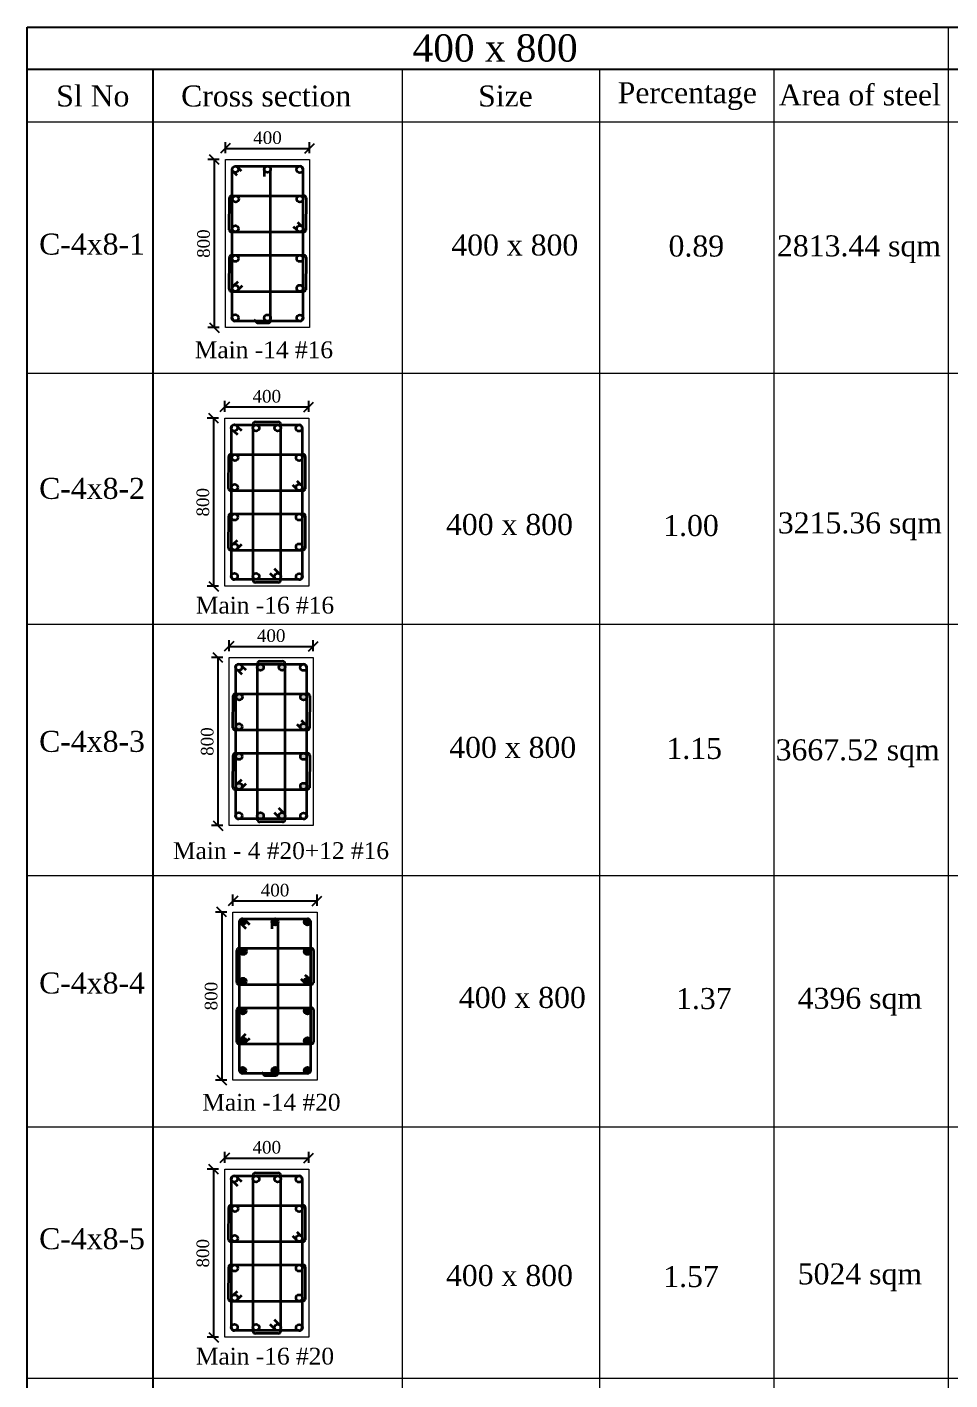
# Model space of a CAD drawing. Header units: millimetres. Extents: x -111267 to 10003021, y -40114 to 2142304.
# Drawn here: x 4446004 to 4467959, y 2034847 to 2067045 of the extents above; entities that cross this region are included whole.
import ezdxf

# ---------------------------------------------------------------- set-up
doc = ezdxf.new("R2010")
doc.units = ezdxf.units.MM
doc.header["$PDMODE"] = 2
doc.linetypes.add('DASHED2', pattern=[0.375, 0.25, -0.125])
doc.layers.add('5a.Hatch-TR-0', color=8, linetype='Continuous')
doc.layers.add('9.Title', color=7, linetype='Continuous')
for name, color, linetype, lineweight in [('6.Dim', 8, 'Continuous', 9), ('object line', 23, 'Continuous', 13), ('reinmt', 241, 'Continuous', 40), ('S-Beam', 4, 'DASHED2', 15), ('S-Dim', 8, 'Continuous', 5)]:
    doc.layers.add(name, color=color, linetype=linetype, lineweight=lineweight)
doc.styles.add('DRIQsmall', font='times.ttf', dxfattribs={"height": 0.2})
doc.styles.add('Times new roman', font='times.ttf', dxfattribs={"height": 300})
doc.dimstyles.new('Scale 20', dxfattribs={"dimscale": 0, "dimtxt": 250, "dimasz": 230, "dimexe": 150, "dimexo": 150, "dimgap": 100, "dimtad": 1, "dimtoh": 1, "dimdec": 0, "dimlfac": 0.2, "dimzin": 0, "dimdsep": 46, "dimtxsty": 'Times new roman', "dimblk": 'OBLIQUE', "dimcen": 0.09, "dimclrd": 256, "dimclrt": 3, "dimadec": 0, "dimazin": 0, "dimtfac": 1, "dimtdec": 0, "dimtofl": 0, "dimtmove": 0, "dimatfit": 3, "dimfxl": 150, "dimfxlon": 1, "dimtolj": 1, "dimtzin": 0, "dimarcsym": 0})

# ---------------------------------------------------------------- blocks, each defined once
blk = doc.blocks.new('_Oblique')
at = {"color": 0, "linetype": 'ByBlock', "lineweight": -2}
blk.add_line((-0.5, -0.5), (0.5, 0.5), dxfattribs=at)
blk = doc.blocks.new('*D1107')
at = {"layer": 'Defpoints', "color": 0, "ltscale": 6, "transparency": 16777216}
for p in [(4452903, 2046249), (4450903, 2045983), (4452903, 2045983)]:
    blk.add_point(p, dxfattribs=at)
at = {"layer": 'S-Dim', "color": 0, "lineweight": -2, "ltscale": 6, "transparency": 16777216}
for p, q in [((4450903, 2046133), (4450903, 2046399)), ((4452903, 2046133), (4452903, 2046399))]:
    blk.add_line(p, q, dxfattribs=at)
at = {"layer": 'S-Dim', "lineweight": -2, "ltscale": 6, "transparency": 16777216}
blk.add_line((4450903, 2046249), (4452903, 2046249), dxfattribs=at)
at = {"layer": 'S-Dim', "lineweight": -2, "ltscale": 6, "transparency": 16777216, "xscale": 230, "yscale": 230, "zscale": 230, "rotation": 180}
blk.add_blockref('_Oblique', (4450903, 2046249), dxfattribs=at)
at = {"layer": 'S-Dim', "lineweight": -2, "ltscale": 6, "transparency": 16777216, "xscale": 230, "yscale": 230, "zscale": 230}
blk.add_blockref('_Oblique', (4452903, 2046249), dxfattribs=at)
at = {"layer": 'S-Dim', "color": 3, "ltscale": 6, "transparency": 16777216, "insert": (4451903, 2046502), "char_height": 300, "attachment_point": 5, "style": 'Times new roman'}
blk.add_mtext('\\A1;400', dxfattribs=at)
blk = doc.blocks.new('*D1108')
at = {"layer": 'Defpoints', "color": 0, "ltscale": 6, "transparency": 16777216}
for p in [(4450903, 2045983), (4450636, 2041983), (4450903, 2041983)]:
    blk.add_point(p, dxfattribs=at)
at = {"layer": 'S-Dim', "color": 0, "lineweight": -2, "ltscale": 6, "transparency": 16777216}
for p, q in [((4450753, 2045983), (4450486, 2045983)), ((4450753, 2041983), (4450486, 2041983))]:
    blk.add_line(p, q, dxfattribs=at)
at = {"layer": 'S-Dim', "lineweight": -2, "ltscale": 6, "transparency": 16777216}
blk.add_line((4450636, 2045983), (4450636, 2041983), dxfattribs=at)
at = {"layer": 'S-Dim', "lineweight": -2, "ltscale": 6, "transparency": 16777216, "xscale": 230, "yscale": 230, "zscale": 230}
for p, rotation in [((4450636, 2045983), 90), ((4450636, 2041983), 270)]:
    blk.add_blockref('_Oblique', p, dxfattribs=dict(at, rotation=rotation))
at = {"layer": 'S-Dim', "color": 3, "ltscale": 6, "transparency": 16777216, "insert": (4450384, 2043983), "char_height": 300, "attachment_point": 5, "rotation": 90, "style": 'Times new roman'}
blk.add_mtext('\\A1;800', dxfattribs=at)
blk = doc.blocks.new('*D1109')
at = {"layer": 'Defpoints', "color": 0, "ltscale": 6, "transparency": 16777216}
for p in [(4452903, 2046249), (4450903, 2045983), (4452903, 2045983)]:
    blk.add_point(p, dxfattribs=at)
at = {"layer": 'S-Dim', "color": 0, "lineweight": -2, "ltscale": 6, "transparency": 16777216}
for p, q in [((4450903, 2046133), (4450903, 2046399)), ((4452903, 2046133), (4452903, 2046399))]:
    blk.add_line(p, q, dxfattribs=at)
at = {"layer": 'S-Dim', "lineweight": -2, "ltscale": 6, "transparency": 16777216}
blk.add_line((4450903, 2046249), (4452903, 2046249), dxfattribs=at)
at = {"layer": 'S-Dim', "lineweight": -2, "ltscale": 6, "transparency": 16777216, "xscale": 230, "yscale": 230, "zscale": 230, "rotation": 180}
blk.add_blockref('_Oblique', (4450903, 2046249), dxfattribs=at)
at = {"layer": 'S-Dim', "lineweight": -2, "ltscale": 6, "transparency": 16777216, "xscale": 230, "yscale": 230, "zscale": 230}
blk.add_blockref('_Oblique', (4452903, 2046249), dxfattribs=at)
at = {"layer": 'S-Dim', "color": 3, "ltscale": 6, "transparency": 16777216, "insert": (4451903, 2046502), "char_height": 300, "attachment_point": 5, "style": 'Times new roman'}
blk.add_mtext('\\A1;400', dxfattribs=at)
blk = doc.blocks.new('*D1110')
at = {"layer": 'Defpoints', "color": 0, "ltscale": 6, "transparency": 16777216}
for p in [(4450707, 2039862), (4450440, 2035862), (4450707, 2035862)]:
    blk.add_point(p, dxfattribs=at)
at = {"layer": 'S-Dim', "color": 0, "lineweight": -2, "ltscale": 6, "transparency": 16777216}
for p, q in [((4450557, 2039862), (4450290, 2039862)), ((4450557, 2035862), (4450290, 2035862))]:
    blk.add_line(p, q, dxfattribs=at)
at = {"layer": 'S-Dim', "lineweight": -2, "ltscale": 6, "transparency": 16777216}
blk.add_line((4450440, 2039862), (4450440, 2035862), dxfattribs=at)
at = {"layer": 'S-Dim', "lineweight": -2, "ltscale": 6, "transparency": 16777216, "xscale": 230, "yscale": 230, "zscale": 230}
for p, rotation in [((4450440, 2039862), 90), ((4450440, 2035862), 270)]:
    blk.add_blockref('_Oblique', p, dxfattribs=dict(at, rotation=rotation))
at = {"layer": 'S-Dim', "color": 3, "ltscale": 6, "transparency": 16777216, "insert": (4450188, 2037862), "char_height": 300, "attachment_point": 5, "rotation": 90, "style": 'Times new roman'}
blk.add_mtext('\\A1;800', dxfattribs=at)
blk = doc.blocks.new('*D1111')
at = {"layer": 'Defpoints', "color": 0, "ltscale": 6, "transparency": 16777216}
for p in [(4452707, 2040129), (4450707, 2039862), (4452707, 2039862)]:
    blk.add_point(p, dxfattribs=at)
at = {"layer": 'S-Dim', "color": 0, "lineweight": -2, "ltscale": 6, "transparency": 16777216}
for p, q in [((4450707, 2040012), (4450707, 2040279)), ((4452707, 2040012), (4452707, 2040279))]:
    blk.add_line(p, q, dxfattribs=at)
at = {"layer": 'S-Dim', "lineweight": -2, "ltscale": 6, "transparency": 16777216}
blk.add_line((4450707, 2040129), (4452707, 2040129), dxfattribs=at)
at = {"layer": 'S-Dim', "lineweight": -2, "ltscale": 6, "transparency": 16777216, "xscale": 230, "yscale": 230, "zscale": 230, "rotation": 180}
blk.add_blockref('_Oblique', (4450707, 2040129), dxfattribs=at)
at = {"layer": 'S-Dim', "lineweight": -2, "ltscale": 6, "transparency": 16777216, "xscale": 230, "yscale": 230, "zscale": 230}
blk.add_blockref('_Oblique', (4452707, 2040129), dxfattribs=at)
at = {"layer": 'S-Dim', "color": 3, "ltscale": 6, "transparency": 16777216, "insert": (4451707, 2040382), "char_height": 300, "attachment_point": 5, "style": 'Times new roman'}
blk.add_mtext('\\A1;400', dxfattribs=at)
blk = doc.blocks.new('*D1112')
at = {"layer": 'Defpoints', "color": 0, "ltscale": 6, "transparency": 16777216}
for p in [(4450707, 2057736), (4450440, 2053736), (4450707, 2053736)]:
    blk.add_point(p, dxfattribs=at)
at = {"layer": 'S-Dim', "color": 0, "lineweight": -2, "ltscale": 6, "transparency": 16777216}
for p, q in [((4450557, 2057736), (4450290, 2057736)), ((4450557, 2053736), (4450290, 2053736))]:
    blk.add_line(p, q, dxfattribs=at)
at = {"layer": 'S-Dim', "lineweight": -2, "ltscale": 6, "transparency": 16777216}
blk.add_line((4450440, 2057736), (4450440, 2053736), dxfattribs=at)
at = {"layer": 'S-Dim', "lineweight": -2, "ltscale": 6, "transparency": 16777216, "xscale": 230, "yscale": 230, "zscale": 230}
for p, rotation in [((4450440, 2057736), 90), ((4450440, 2053736), 270)]:
    blk.add_blockref('_Oblique', p, dxfattribs=dict(at, rotation=rotation))
at = {"layer": 'S-Dim', "color": 3, "ltscale": 6, "transparency": 16777216, "insert": (4450188, 2055736), "char_height": 300, "attachment_point": 5, "rotation": 90, "style": 'Times new roman'}
blk.add_mtext('\\A1;800', dxfattribs=at)
blk = doc.blocks.new('*D1113')
at = {"layer": 'Defpoints', "color": 0, "ltscale": 6, "transparency": 16777216}
for p in [(4452707, 2058003), (4450707, 2057736), (4452707, 2057736)]:
    blk.add_point(p, dxfattribs=at)
at = {"layer": 'S-Dim', "color": 0, "lineweight": -2, "ltscale": 6, "transparency": 16777216}
for p, q in [((4450707, 2057886), (4450707, 2058153)), ((4452707, 2057886), (4452707, 2058153))]:
    blk.add_line(p, q, dxfattribs=at)
at = {"layer": 'S-Dim', "lineweight": -2, "ltscale": 6, "transparency": 16777216}
blk.add_line((4450707, 2058003), (4452707, 2058003), dxfattribs=at)
at = {"layer": 'S-Dim', "lineweight": -2, "ltscale": 6, "transparency": 16777216, "xscale": 230, "yscale": 230, "zscale": 230, "rotation": 180}
blk.add_blockref('_Oblique', (4450707, 2058003), dxfattribs=at)
at = {"layer": 'S-Dim', "lineweight": -2, "ltscale": 6, "transparency": 16777216, "xscale": 230, "yscale": 230, "zscale": 230}
blk.add_blockref('_Oblique', (4452707, 2058003), dxfattribs=at)
at = {"layer": 'S-Dim', "color": 3, "ltscale": 6, "transparency": 16777216, "insert": (4451707, 2058256), "char_height": 300, "attachment_point": 5, "style": 'Times new roman'}
blk.add_mtext('\\A1;400', dxfattribs=at)
blk = doc.blocks.new('*D1114')
at = {"layer": 'Defpoints', "color": 0, "ltscale": 6, "transparency": 16777216}
for p in [(4452724, 2064158), (4450724, 2063891), (4452724, 2063891)]:
    blk.add_point(p, dxfattribs=at)
at = {"layer": 'S-Dim', "color": 0, "lineweight": -2, "ltscale": 6, "transparency": 16777216}
for p, q in [((4450724, 2064041), (4450724, 2064308)), ((4452724, 2064041), (4452724, 2064308))]:
    blk.add_line(p, q, dxfattribs=at)
at = {"layer": 'S-Dim', "lineweight": -2, "ltscale": 6, "transparency": 16777216}
blk.add_line((4450724, 2064158), (4452724, 2064158), dxfattribs=at)
at = {"layer": 'S-Dim', "lineweight": -2, "ltscale": 6, "transparency": 16777216, "xscale": 230, "yscale": 230, "zscale": 230, "rotation": 180}
blk.add_blockref('_Oblique', (4450724, 2064158), dxfattribs=at)
at = {"layer": 'S-Dim', "lineweight": -2, "ltscale": 6, "transparency": 16777216, "xscale": 230, "yscale": 230, "zscale": 230}
blk.add_blockref('_Oblique', (4452724, 2064158), dxfattribs=at)
at = {"layer": 'S-Dim', "color": 3, "ltscale": 6, "transparency": 16777216, "insert": (4451724, 2064411), "char_height": 300, "attachment_point": 5, "style": 'Times new roman'}
blk.add_mtext('\\A1;400', dxfattribs=at)
blk = doc.blocks.new('*D1115')
at = {"layer": 'Defpoints', "color": 0, "ltscale": 6, "transparency": 16777216}
for p in [(4450724, 2063891), (4450457, 2059891), (4450724, 2059891)]:
    blk.add_point(p, dxfattribs=at)
at = {"layer": 'S-Dim', "color": 0, "lineweight": -2, "ltscale": 6, "transparency": 16777216}
for p, q in [((4450574, 2063891), (4450307, 2063891)), ((4450574, 2059891), (4450307, 2059891))]:
    blk.add_line(p, q, dxfattribs=at)
at = {"layer": 'S-Dim', "lineweight": -2, "ltscale": 6, "transparency": 16777216}
blk.add_line((4450457, 2063891), (4450457, 2059891), dxfattribs=at)
at = {"layer": 'S-Dim', "lineweight": -2, "ltscale": 6, "transparency": 16777216, "xscale": 230, "yscale": 230, "zscale": 230}
for p, rotation in [((4450457, 2063891), 90), ((4450457, 2059891), 270)]:
    blk.add_blockref('_Oblique', p, dxfattribs=dict(at, rotation=rotation))
at = {"layer": 'S-Dim', "color": 3, "ltscale": 6, "transparency": 16777216, "insert": (4450204, 2061891), "char_height": 300, "attachment_point": 5, "rotation": 90, "style": 'Times new roman'}
blk.add_mtext('\\A1;800', dxfattribs=at)
blk = doc.blocks.new('*D1116')
at = {"layer": 'Defpoints', "color": 0, "ltscale": 6, "transparency": 16777216}
for p in [(4452724, 2064158), (4450724, 2063891), (4452724, 2063891)]:
    blk.add_point(p, dxfattribs=at)
at = {"layer": 'S-Dim', "color": 0, "lineweight": -2, "ltscale": 6, "transparency": 16777216}
for p, q in [((4450724, 2064041), (4450724, 2064308)), ((4452724, 2064041), (4452724, 2064308))]:
    blk.add_line(p, q, dxfattribs=at)
at = {"layer": 'S-Dim', "lineweight": -2, "ltscale": 6, "transparency": 16777216}
blk.add_line((4450724, 2064158), (4452724, 2064158), dxfattribs=at)
at = {"layer": 'S-Dim', "lineweight": -2, "ltscale": 6, "transparency": 16777216, "xscale": 230, "yscale": 230, "zscale": 230, "rotation": 180}
blk.add_blockref('_Oblique', (4450724, 2064158), dxfattribs=at)
at = {"layer": 'S-Dim', "lineweight": -2, "ltscale": 6, "transparency": 16777216, "xscale": 230, "yscale": 230, "zscale": 230}
blk.add_blockref('_Oblique', (4452724, 2064158), dxfattribs=at)
at = {"layer": 'S-Dim', "color": 3, "ltscale": 6, "transparency": 16777216, "insert": (4451724, 2064411), "char_height": 300, "attachment_point": 5, "style": 'Times new roman'}
blk.add_mtext('\\A1;400', dxfattribs=at)
blk = doc.blocks.new('*D1117')
at = {"layer": 'Defpoints', "color": 0, "ltscale": 6, "transparency": 16777216}
for p in [(4450811, 2052040), (4450544, 2048040), (4450811, 2048040)]:
    blk.add_point(p, dxfattribs=at)
at = {"layer": 'S-Dim', "color": 0, "lineweight": -2, "ltscale": 6, "transparency": 16777216}
for p, q in [((4450661, 2052040), (4450394, 2052040)), ((4450661, 2048040), (4450394, 2048040))]:
    blk.add_line(p, q, dxfattribs=at)
at = {"layer": 'S-Dim', "lineweight": -2, "ltscale": 6, "transparency": 16777216}
blk.add_line((4450544, 2052040), (4450544, 2048040), dxfattribs=at)
at = {"layer": 'S-Dim', "lineweight": -2, "ltscale": 6, "transparency": 16777216, "xscale": 230, "yscale": 230, "zscale": 230}
for p, rotation in [((4450544, 2052040), 90), ((4450544, 2048040), 270)]:
    blk.add_blockref('_Oblique', p, dxfattribs=dict(at, rotation=rotation))
at = {"layer": 'S-Dim', "color": 3, "ltscale": 6, "transparency": 16777216, "insert": (4450291, 2050040), "char_height": 300, "attachment_point": 5, "rotation": 90, "style": 'Times new roman'}
blk.add_mtext('\\A1;800', dxfattribs=at)
blk = doc.blocks.new('*D1118')
at = {"layer": 'Defpoints', "color": 0, "ltscale": 6, "transparency": 16777216}
for p in [(4450811, 2052040), (4452811, 2052306), (4452811, 2052040)]:
    blk.add_point(p, dxfattribs=at)
at = {"layer": 'S-Dim', "color": 0, "lineweight": -2, "ltscale": 6, "transparency": 16777216}
for p, q in [((4450811, 2052190), (4450811, 2052456)), ((4452811, 2052190), (4452811, 2052456))]:
    blk.add_line(p, q, dxfattribs=at)
at = {"layer": 'S-Dim', "lineweight": -2, "ltscale": 6, "transparency": 16777216}
blk.add_line((4450811, 2052306), (4452811, 2052306), dxfattribs=at)
at = {"layer": 'S-Dim', "lineweight": -2, "ltscale": 6, "transparency": 16777216, "xscale": 230, "yscale": 230, "zscale": 230, "rotation": 180}
blk.add_blockref('_Oblique', (4450811, 2052306), dxfattribs=at)
at = {"layer": 'S-Dim', "lineweight": -2, "ltscale": 6, "transparency": 16777216, "xscale": 230, "yscale": 230, "zscale": 230}
blk.add_blockref('_Oblique', (4452811, 2052306), dxfattribs=at)
at = {"layer": 'S-Dim', "color": 3, "ltscale": 6, "transparency": 16777216, "insert": (4451811, 2052559), "char_height": 300, "attachment_point": 5, "style": 'Times new roman'}
blk.add_mtext('\\A1;400', dxfattribs=at)

msp = doc.modelspace()

# ---------------------------------------------------------------- hatches: boundary and pattern name
at = {"layer": '5a.Hatch-TR-0', "linetype": 'Continuous'}
h = msp.add_hatch(color=8, dxfattribs=at)
h.dxf.hatch_style = 1
edge = h.paths.add_edge_path()
edge.add_arc((4451047.2, 2048977.3), 75.5, 0, 360)
edge = h.paths.add_edge_path()
edge.add_arc((4452581.3, 2048977.3), 75.5, 0, 360)
edge = h.paths.add_edge_path()
edge.add_arc((4452581.3, 2049685.5), 75.5, 0, 360)
edge = h.paths.add_edge_path()
edge.add_arc((4451047.2, 2049685.5), 75.5, 0, 360)
edge = h.paths.add_edge_path()
edge.add_arc((4451047.2, 2050393.7), 75.5, 0, 360)
edge = h.paths.add_edge_path()
edge.add_arc((4451053.7, 2051102), 75.5, 0, 360)
edge = h.paths.add_edge_path()
edge.add_arc((4452581.3, 2051102), 75.5, 0, 360)
edge = h.paths.add_edge_path()
edge.add_arc((4452069.2, 2051806.9), 75.5, 0, 360)
edge = h.paths.add_edge_path()
edge.add_arc((4451556.1, 2051805.2), 75.5, 0, 360)
edge = h.paths.add_edge_path()
edge.add_arc((4452069.2, 2048272.4), 75.5, 0, 360)
edge = h.paths.add_edge_path()
edge.add_arc((4451556.1, 2048274.1), 75.5, 0, 360)
edge = h.paths.add_edge_path()
edge.add_arc((4452581.3, 2050393.7), 75.5, 0, 360)
at = {"layer": '6.Dim', "linetype": 'Continuous'}
h = msp.add_hatch(color=8, dxfattribs=at)
h.dxf.hatch_style = 1
edge = h.paths.add_edge_path()
edge.add_arc((4451132.3, 2045753.1), 75.5, -180, 180, ccw=False)
h = msp.add_hatch(color=8, dxfattribs=at)
h.dxf.hatch_style = 1
edge = h.paths.add_edge_path()
edge.add_arc((4451902.9, 2045749.8), 75.5, -180, 180, ccw=False)
h = msp.add_hatch(color=8, dxfattribs=at)
h.dxf.hatch_style = 1
edge = h.paths.add_edge_path()
edge.add_arc((4452670.9, 2045746.5), 75.5, -180, 180, ccw=False)
h = msp.add_hatch(color=8, dxfattribs=at)
h.dxf.hatch_style = 1
edge = h.paths.add_edge_path()
edge.add_arc((4451145.9, 2045044.9), 75.5, 0, 360)
h = msp.add_hatch(color=8, dxfattribs=at)
h.dxf.hatch_style = 1
edge = h.paths.add_edge_path()
edge.add_arc((4451145.9, 2045044.9), 75.5, 0, 360)
h = msp.add_hatch(color=8, dxfattribs=at)
h.dxf.hatch_style = 1
edge = h.paths.add_edge_path()
edge.add_arc((4452673.4, 2045044.9), 75.5, 0, 360)
h = msp.add_hatch(color=8, dxfattribs=at)
h.dxf.hatch_style = 1
edge = h.paths.add_edge_path()
edge.add_arc((4452673.4, 2045044.9), 75.5, 0, 360)
h = msp.add_hatch(color=8, dxfattribs=at)
h.dxf.hatch_style = 1
edge = h.paths.add_edge_path()
edge.add_arc((4451139.4, 2044336.6), 75.5, 0, 360)
h = msp.add_hatch(color=8, dxfattribs=at)
h.dxf.hatch_style = 1
edge = h.paths.add_edge_path()
edge.add_arc((4451139.4, 2044336.6), 75.5, 0, 360)
h = msp.add_hatch(color=8, dxfattribs=at)
h.dxf.hatch_style = 1
edge = h.paths.add_edge_path()
edge.add_arc((4452673.4, 2044336.6), 75.5, 0, 360)
h = msp.add_hatch(color=8, dxfattribs=at)
h.dxf.hatch_style = 1
edge = h.paths.add_edge_path()
edge.add_arc((4452673.4, 2044336.6), 75.5, 0, 360)
h = msp.add_hatch(color=8, dxfattribs=at)
h.dxf.hatch_style = 1
edge = h.paths.add_edge_path()
edge.add_arc((4451139.4, 2043628.4), 75.5, 0, 360)
h = msp.add_hatch(color=8, dxfattribs=at)
h.dxf.hatch_style = 1
edge = h.paths.add_edge_path()
edge.add_arc((4451139.4, 2043628.4), 75.5, 0, 360)
h = msp.add_hatch(color=8, dxfattribs=at)
h.dxf.hatch_style = 1
edge = h.paths.add_edge_path()
edge.add_arc((4452673.4, 2043628.4), 75.5, 0, 360)
h = msp.add_hatch(color=8, dxfattribs=at)
h.dxf.hatch_style = 1
edge = h.paths.add_edge_path()
edge.add_arc((4452673.4, 2043628.4), 75.5, 0, 360)
h = msp.add_hatch(color=8, dxfattribs=at)
h.dxf.hatch_style = 1
edge = h.paths.add_edge_path()
edge.add_arc((4451139.4, 2042920.1), 75.5, 0, 360)
h = msp.add_hatch(color=8, dxfattribs=at)
h.dxf.hatch_style = 1
edge = h.paths.add_edge_path()
edge.add_arc((4451139.4, 2042920.1), 75.5, 0, 360)
h = msp.add_hatch(color=8, dxfattribs=at)
h.dxf.hatch_style = 1
edge = h.paths.add_edge_path()
edge.add_arc((4452673.4, 2042920.1), 75.5, 0, 360)
h = msp.add_hatch(color=8, dxfattribs=at)
h.dxf.hatch_style = 1
edge = h.paths.add_edge_path()
edge.add_arc((4452673.4, 2042920.1), 75.5, 0, 360)
h = msp.add_hatch(color=8, dxfattribs=at)
h.dxf.hatch_style = 1
edge = h.paths.add_edge_path()
edge.add_arc((4451134, 2042217.2), 75.5, -180, 180, ccw=False)
h = msp.add_hatch(color=8, dxfattribs=at)
h.dxf.hatch_style = 1
edge = h.paths.add_edge_path()
edge.add_arc((4451902.9, 2042215.2), 75.5, -180, 180, ccw=False)
h = msp.add_hatch(color=8, dxfattribs=at)
h.dxf.hatch_style = 1
edge = h.paths.add_edge_path()
edge.add_arc((4452673.4, 2042211.9), 75.5, -180, 180, ccw=False)

# ---------------------------------------------------------------- linework, layer by layer
at = {"layer": '9.Title'}
for p, q in [((4446004.1, 2067045.3, -198769.9), (4489826.5, 2067045.3, -198769.9)), ((4446004.1, 1999011, -198769.9), (4446004.1, 2067045.3, -198769.9)), ((4446004.1, 2066045.3, -198769.9), (4489826.5, 2066045.3, -198769.9)), ((4449004.1, 1999011, -198769.9), (4449004.1, 2066045.3, -198769.9))]:
    msp.add_line(p, q, dxfattribs=at)
at = {"layer": 'object line', "elevation": 198769.9}
for points in [[(4450723.7, 2063891.3), (4452723.7, 2063891.3), (4452723.7, 2059891.3), (4450723.7, 2059891.3)], [(4450723.7, 2063891.3), (4452723.7, 2063891.3), (4452723.7, 2059891.3), (4450723.7, 2059891.3)], [(4450707, 2057736.4), (4452707, 2057736.4), (4452707, 2053736.4), (4450707, 2053736.4)], [(4450810.7, 2052039.6), (4452810.7, 2052039.6), (4452810.7, 2048039.6), (4450810.7, 2048039.6)], [(4450902.9, 2045982.5), (4452902.9, 2045982.5), (4452902.9, 2041982.5), (4450902.9, 2041982.5)], [(4450902.9, 2045982.5), (4452902.9, 2045982.5), (4452902.9, 2041982.5), (4450902.9, 2041982.5)], [(4450707, 2039862.4), (4452707, 2039862.4), (4452707, 2035862.4), (4450707, 2035862.4)]]:
    msp.add_lwpolyline(points, close=True, dxfattribs=at)
at = {"layer": 'reinmt', "linetype": 'Continuous', "lineweight": 35}
for p, q in [((4450881.8, 2060120.7, 198769.9), (4450881.8, 2063661.9, 198769.9)), ((4450881.8, 2060120.7, 198769.9), (4450881.8, 2063661.9, 198769.9)), ((4450904, 2063604.2, 198769.9), (4450992.3, 2063521.2, 198769.9)), ((4450953.2, 2063733.2, 198769.9), (4452494.3, 2063733.2, 198769.9)), ((4450953.2, 2063733.2, 198769.9), (4452494.3, 2063733.2, 198769.9)), ((4451012.7, 2063709.1, 198769.9), (4451101, 2063626, 198769.9)), ((4451648.3, 2063662.6, 198769.9), (4451647.9, 2063491.2, 198769.9)), ((4451648.3, 2063662.6, 198769.9), (4451647.9, 2063491.2, 198769.9)), ((4452565.7, 2063661.9, 198769.9), (4452565.7, 2060120.7, 198769.9)), ((4452565.7, 2063661.9, 198769.9), (4452565.7, 2060120.7, 198769.9)), ((4450812.9, 2062220.1, 198769.9), (4450818, 2062979, 198769.9)), ((4450812.9, 2062220.1, 198769.9), (4450818, 2062979, 198769.9)), ((4450868, 2063029, 198769.9), (4452590.6, 2063029, 198769.9)), ((4450868, 2063029, 198769.9), (4452590.6, 2063029, 198769.9)), ((4452640.6, 2062978.7, 198769.9), (4452635.3, 2062209.6, 198769.9)), ((4452435.9, 2062398.6, 198769.9), (4452524.3, 2062315.6, 198769.9)), ((4450862.9, 2062169.9, 198769.9), (4452585.4, 2062169.9, 198769.9)), ((4450862.9, 2062169.9, 198769.9), (4452595.3, 2062169.9, 198769.9)), ((4452336.2, 2062302, 198769.9), (4452424.3, 2062215.7, 198769.9)), ((4450812.9, 2060803.6, 198769.9), (4450818, 2061562.5, 198769.9)), ((4450812.9, 2060803.6, 198769.9), (4450818, 2061562.5, 198769.9)), ((4450868, 2061612.5, 198769.9), (4452590.6, 2061612.5, 198769.9)), ((4450868, 2061612.5, 198769.9), (4452590.6, 2061612.5, 198769.9)), ((4452640.6, 2061562.3, 198769.9), (4452635.3, 2060793.1, 198769.9)), ((4450862.9, 2060753.4, 198769.9), (4452585.4, 2060753.4, 198769.9)), ((4450862.9, 2060753.4, 198769.9), (4452595.3, 2060753.4, 198769.9)), ((4451020.3, 2060982.5, 198769.9), (4450931.9, 2060899.5, 198769.9)), ((4451120, 2060885.8, 198769.9), (4451031.8, 2060799.6, 198769.9)), ((4452494.3, 2060049.3, 198769.9), (4450953.2, 2060049.3, 198769.9)), ((4452494.3, 2060049.3, 198769.9), (4450953.2, 2060049.3, 198769.9)), ((4450865.1, 2053965.8, 198769.9), (4450865.1, 2057507, 198769.9)), ((4450936.4, 2057578.3, 198769.9), (4452477.6, 2057578.3, 198769.9)), ((4451014.9, 2057523.8, 198769.9), (4451103.2, 2057440.8, 198769.9)), ((4451376.9, 2057587.2, 198769.9), (4451377.1, 2053885.5, 198769.9)), ((4451436.9, 2057647.2, 198769.9), (4451980.5, 2057647.2, 198769.9)), ((4452039.3, 2053885.5, 198769.9), (4452040.5, 2057587.1, 198769.9)), ((4452548.9, 2057507, 198769.9), (4452548.9, 2053965.8, 198769.9)), ((4450923.6, 2057430.6, 198769.9), (4451011.8, 2057344.3, 198769.9)), ((4450851.3, 2056874, 198769.9), (4452573.9, 2056874, 198769.9)), ((4450796.1, 2056065.1, 198769.9), (4450801.3, 2056824, 198769.9)), ((4450796.1, 2056065.1, 198769.9), (4450801.3, 2056824, 198769.9)), ((4452623.9, 2056823.8, 198769.9), (4452618.6, 2056054.7, 198769.9)), ((4452419.2, 2056243.7, 198769.9), (4452507.5, 2056160.6, 198769.9)), ((4450846.1, 2056014.9, 198769.9), (4452578.6, 2056014.9, 198769.9)), ((4452319.4, 2056147, 198769.9), (4452407.6, 2056060.8, 198769.9)), ((4450796.1, 2054648.7, 198769.9), (4450801.3, 2055407.6, 198769.9)), ((4450796.1, 2054648.7, 198769.9), (4450801.3, 2055407.6, 198769.9)), ((4450851.3, 2055457.6, 198769.9), (4452573.9, 2055457.6, 198769.9)), ((4450851.3, 2055457.6, 198769.9), (4452573.9, 2055457.6, 198769.9)), ((4452623.9, 2055407.3, 198769.9), (4452618.6, 2054638.2, 198769.9)), ((4450846.1, 2054598.5, 198769.9), (4452568.7, 2054598.5, 198769.9)), ((4450846.1, 2054598.5, 198769.9), (4452578.6, 2054598.5, 198769.9)), ((4451003.6, 2054827.6, 198769.9), (4450915.2, 2054744.6, 198769.9)), ((4451103.3, 2054730.9, 198769.9), (4451015.1, 2054644.7, 198769.9)), ((4451780.5, 2054045.6, 198769.9), (4451905.2, 2053923.6, 198769.9)), ((4451884.4, 2054155.9, 198769.9), (4452010, 2054030.2, 198769.9)), ((4452477.6, 2053894.4, 198769.9), (4450936.4, 2053894.4, 198769.9)), ((4451979.3, 2053825.5, 198769.9), (4451437.1, 2053825.5, 198769.9)), ((4450968.8, 2048269, 198769.9), (4450968.8, 2051810.2, 198769.9)), ((4451027.4, 2051733.9, 198769.9), (4451115.5, 2051647.6, 198769.9)), ((4451040.2, 2051881.6, 198769.9), (4452581.3, 2051881.6, 198769.9)), ((4451118.6, 2051827.1, 198769.9), (4451207, 2051744.1, 198769.9)), ((4451480.6, 2051890.4, 198769.9), (4451480.8, 2048188.8, 198769.9)), ((4451540.6, 2051950.4, 198769.9), (4452084.3, 2051950.4, 198769.9)), ((4452143.1, 2048188.8, 198769.9), (4452144.3, 2051890.4, 198769.9)), ((4452652.7, 2051810.2, 198769.9), (4452652.7, 2048269, 198769.9)), ((4450899.9, 2050368.4, 198769.9), (4450905, 2051127.3, 198769.9)), ((4450899.9, 2050368.4, 198769.9), (4450905, 2051127.3, 198769.9)), ((4450955, 2051177.3, 198769.9), (4452677.6, 2051177.3, 198769.9)), ((4450955, 2051177.3, 198769.9), (4452677.6, 2051177.3, 198769.9)), ((4452727.6, 2051127.1, 198769.9), (4452722.4, 2050357.9, 198769.9)), ((4452423.2, 2050450.3, 198769.9), (4452511.3, 2050364, 198769.9)), ((4452522.9, 2050546.9, 198769.9), (4452611.3, 2050463.9, 198769.9)), ((4450949.9, 2050318.2, 198769.9), (4452672.4, 2050318.2, 198769.9)), ((4450949.9, 2050318.2, 198769.9), (4452682.4, 2050318.2, 198769.9)), ((4450955, 2049760.8, 198769.9), (4452677.6, 2049760.8, 198769.9)), ((4450955, 2049760.8, 198769.9), (4452677.6, 2049760.8, 198769.9)), ((4450899.9, 2048951.9, 198769.9), (4450905, 2049710.8, 198769.9)), ((4450899.9, 2048951.9, 198769.9), (4450905, 2049710.8, 198769.9)), ((4452727.6, 2049710.6, 198769.9), (4452722.4, 2048941.4, 198769.9)), ((4451107.3, 2049130.8, 198769.9), (4451019, 2049047.9, 198769.9)), ((4450949.9, 2048901.7, 198769.9), (4452672.4, 2048901.7, 198769.9)), ((4450949.9, 2048901.7, 198769.9), (4452682.4, 2048901.7, 198769.9)), ((4451207, 2049034.1, 198769.9), (4451118.8, 2048947.9, 198769.9)), ((4452581.3, 2048197.6, 198769.9), (4451040.2, 2048197.6, 198769.9)), ((4451884.3, 2048348.9, 198769.9), (4452008.9, 2048226.9, 198769.9)), ((4451988.1, 2048459.1, 198769.9), (4452113.7, 2048333.4, 198769.9)), ((4452083.1, 2048128.8, 198769.9), (4451540.8, 2048128.8, 198769.9)), ((4451060.9, 2042211.9, 198769.9), (4451060.9, 2045753.1, 198769.9)), ((4451060.9, 2042211.9, 198769.9), (4451060.9, 2045753.1, 198769.9)), ((4451119.5, 2045676.8, 198769.9), (4451207.7, 2045590.5, 198769.9)), ((4451119.5, 2045676.8, 198769.9), (4451207.7, 2045590.5, 198769.9)), ((4451132.3, 2045824.5, 198769.9), (4452673.4, 2045824.5, 198769.9)), ((4451132.3, 2045824.5, 198769.9), (4452673.4, 2045824.5, 198769.9)), ((4451210.8, 2045770, 198769.9), (4451299.1, 2045687, 198769.9)), ((4451210.8, 2045770, 198769.9), (4451299.1, 2045687, 198769.9)), ((4451827.4, 2045753.8, 198769.9), (4451827, 2045582.4, 198769.9)), ((4451827.4, 2045753.8, 198769.9), (4451827, 2045582.4, 198769.9)), ((4452744.8, 2045753.1, 198769.9), (4452744.8, 2042211.9, 198769.9)), ((4452744.8, 2045753.1, 198769.9), (4452744.8, 2042211.9, 198769.9)), ((4450992, 2044311.3, 198769.9), (4450997.2, 2045070.2, 198769.9)), ((4450992, 2044311.3, 198769.9), (4450997.2, 2045070.2, 198769.9)), ((4451047.2, 2045120.2, 198769.9), (4452769.7, 2045120.2, 198769.9)), ((4451047.2, 2045120.2, 198769.9), (4452769.7, 2045120.2, 198769.9)), ((4452819.7, 2045070, 198769.9), (4452814.5, 2044300.8, 198769.9)), ((4452515.3, 2044393.2, 198769.9), (4452603.5, 2044306.9, 198769.9)), ((4452615.1, 2044489.8, 198769.9), (4452703.4, 2044406.8, 198769.9)), ((4451042, 2044261.1, 198769.9), (4452764.5, 2044261.1, 198769.9)), ((4451042, 2044261.1, 198769.9), (4452774.5, 2044261.1, 198769.9)), ((4450992, 2042894.8, 198769.9), (4450997.2, 2043653.7, 198769.9)), ((4450992, 2042894.8, 198769.9), (4450997.2, 2043653.7, 198769.9)), ((4451047.2, 2043703.7, 198769.9), (4452769.7, 2043703.7, 198769.9)), ((4451047.2, 2043703.7, 198769.9), (4452769.7, 2043703.7, 198769.9)), ((4452819.7, 2043653.5, 198769.9), (4452814.5, 2042884.3, 198769.9)), ((4451199.5, 2043073.7, 198769.9), (4451111.1, 2042990.8, 198769.9)), ((4451042, 2042844.6, 198769.9), (4452764.5, 2042844.6, 198769.9)), ((4451042, 2042844.6, 198769.9), (4452774.5, 2042844.6, 198769.9)), ((4451299.2, 2042977, 198769.9), (4451210.9, 2042890.8, 198769.9)), ((4452673.4, 2042140.5, 198769.9), (4451132.3, 2042140.5, 198769.9)), ((4452673.4, 2042140.5, 198769.9), (4451132.3, 2042140.5, 198769.9)), ((4451436.9, 2039773.2, 198769.9), (4451980.5, 2039773.2, 198769.9)), ((4450865.1, 2036091.8, 198769.9), (4450865.1, 2039633, 198769.9)), ((4450923.6, 2039556.6, 198769.9), (4451011.8, 2039470.4, 198769.9)), ((4450936.4, 2039704.4, 198769.9), (4452477.6, 2039704.4, 198769.9)), ((4451014.9, 2039649.9, 198769.9), (4451103.2, 2039566.8, 198769.9)), ((4451376.9, 2039713.2, 198769.9), (4451377.1, 2036011.6, 198769.9)), ((4452039.3, 2036011.6, 198769.9), (4452040.5, 2039713.2, 198769.9)), ((4452548.9, 2039633, 198769.9), (4452548.9, 2036091.8, 198769.9)), ((4450796.1, 2038191.2, 198769.9), (4450801.3, 2038950.1, 198769.9)), ((4450796.1, 2038191.2, 198769.9), (4450801.3, 2038950.1, 198769.9)), ((4450851.3, 2039000.1, 198769.9), (4452573.9, 2039000.1, 198769.9)), ((4452623.9, 2038949.9, 198769.9), (4452618.6, 2038180.7, 198769.9)), ((4452319.4, 2038273.1, 198769.9), (4452407.6, 2038186.8, 198769.9)), ((4452419.2, 2038369.7, 198769.9), (4452507.5, 2038286.7, 198769.9)), ((4450846.1, 2038141, 198769.9), (4452578.6, 2038141, 198769.9)), ((4450796.1, 2036774.7, 198769.9), (4450801.3, 2037533.6, 198769.9)), ((4450796.1, 2036774.7, 198769.9), (4450801.3, 2037533.6, 198769.9)), ((4450851.3, 2037583.6, 198769.9), (4452573.9, 2037583.6, 198769.9)), ((4450851.3, 2037583.6, 198769.9), (4452573.9, 2037583.6, 198769.9)), ((4452623.9, 2037533.4, 198769.9), (4452618.6, 2036764.2, 198769.9)), ((4451003.6, 2036953.6, 198769.9), (4450915.2, 2036870.6, 198769.9)), ((4450846.1, 2036724.5, 198769.9), (4452568.7, 2036724.5, 198769.9)), ((4450846.1, 2036724.5, 198769.9), (4452578.6, 2036724.5, 198769.9)), ((4451103.3, 2036856.9, 198769.9), (4451015.1, 2036770.7, 198769.9)), ((4451884.4, 2036281.9, 198769.9), (4452010, 2036156.2, 198769.9)), ((4452477.6, 2036020.4, 198769.9), (4450936.4, 2036020.4, 198769.9)), ((4451979.3, 2035951.6, 198769.9), (4451437.1, 2035951.6, 198769.9)), ((4451780.5, 2036171.7, 198769.9), (4451905.2, 2036049.7, 198769.9))]:
    msp.add_line(p, q, dxfattribs=at)
at = {"layer": 'reinmt', "linetype": 'Continuous', "lineweight": 35, "elevation": 198769.9}
for points in [[(4451402.5, 2060084.1), (4451476.2, 2060002.5), (4451738.8, 2060002.5, 0.4142858), (4451798.8, 2060062.5), (4451797.9, 2063644.4)], [(4451581.6, 2042175.3), (4451655.4, 2042093.7), (4451918, 2042093.7, 0.4142858), (4451978, 2042153.7), (4451977.1, 2045735.7)]]:
    msp.add_lwpolyline(points, format="xyb", dxfattribs=at)
at = {"layer": 'reinmt', "linetype": 'Continuous', "lineweight": 35}
for centre in [(4450957.3, 2063657.7, 198769.9), (4451723.7, 2063658.6, 198769.9), (4451723.7, 2063658.6, 198769.9), (4452491.8, 2063655.2, 198769.9), (4452491.8, 2063655.2, 198769.9), (4450966.7, 2062953.6, 198769.9), (4450966.7, 2062953.6, 198769.9), (4452494.3, 2062953.6, 198769.9), (4452494.3, 2062953.6, 198769.9), (4450960.2, 2062245.4, 198769.9), (4450960.2, 2062245.4, 198769.9), (4452494.3, 2062245.4, 198769.9), (4452494.3, 2062245.4, 198769.9), (4450960.2, 2061537.2, 198769.9), (4450960.2, 2061537.2, 198769.9), (4452494.3, 2061537.2, 198769.9), (4452494.3, 2061537.2, 198769.9), (4450960.2, 2060828.9, 198769.9), (4450960.2, 2060828.9, 198769.9), (4452494.3, 2060828.9, 198769.9), (4452494.3, 2060828.9, 198769.9), (4450954.9, 2060126, 198769.9), (4450954.9, 2060126, 198769.9), (4451723.7, 2060124, 198769.9), (4451723.7, 2060124, 198769.9), (4452494.3, 2060120.7, 198769.9), (4452494.3, 2060120.7, 198769.9), (4450936.4, 2057507, 198769.9), (4451452.4, 2057501.9, 198769.9), (4451965.5, 2057503.7, 198769.9), (4452475, 2057500.3, 198769.9), (4450950, 2056798.7, 198769.9), (4452477.6, 2056798.7, 198769.9), (4450943.5, 2056090.5, 198769.9), (4452477.6, 2056090.5, 198769.9), (4450943.5, 2055382.2, 198769.9), (4452477.6, 2055382.2, 198769.9), (4450943.5, 2054674, 198769.9), (4452477.6, 2054674, 198769.9), (4450938.2, 2053971, 198769.9), (4451452.4, 2053970.8, 198769.9), (4451965.5, 2053969.1, 198769.9), (4452477.6, 2053965.8, 198769.9), (4451040.2, 2051810.2, 198769.9), (4451556.1, 2051805.2, 198769.9), (4452069.2, 2051806.9, 198769.9), (4452578.8, 2051803.6, 198769.9), (4451053.7, 2051102, 198769.9), (4452581.3, 2051102, 198769.9), (4451047.2, 2050393.7, 198769.9), (4452581.3, 2050393.7, 198769.9), (4451047.2, 2049685.5, 198769.9), (4452581.3, 2049685.5, 198769.9), (4451047.2, 2048977.3, 198769.9), (4452581.3, 2048977.3, 198769.9), (4451041.9, 2048274.3, 198769.9), (4451556.1, 2048274.1, 198769.9), (4452069.2, 2048272.4, 198769.9), (4452581.3, 2048269, 198769.9), (4451132.3, 2045753.1, 198769.9), (4451132.3, 2045753.1, 198769.9), (4451902.9, 2045749.8, 198769.9), (4451902.9, 2045749.8, 198769.9), (4452670.9, 2045746.5, 198769.9), (4452670.9, 2045746.5, 198769.9), (4451145.9, 2045044.9, 198769.9), (4451145.9, 2045044.9, 198769.9), (4452673.4, 2045044.9, 198769.9), (4452673.4, 2045044.9, 198769.9), (4451139.4, 2044336.6, 198769.9), (4451139.4, 2044336.6, 198769.9), (4452673.4, 2044336.6, 198769.9), (4452673.4, 2044336.6, 198769.9), (4451139.4, 2043628.4, 198769.9), (4451139.4, 2043628.4, 198769.9), (4452673.4, 2043628.4, 198769.9), (4452673.4, 2043628.4, 198769.9), (4451139.4, 2042920.1, 198769.9), (4451139.4, 2042920.1, 198769.9), (4452673.4, 2042920.1, 198769.9), (4452673.4, 2042920.1, 198769.9), (4451134, 2042217.2, 198769.9), (4451134, 2042217.2, 198769.9), (4451902.9, 2042215.2, 198769.9), (4451902.9, 2042215.2, 198769.9), (4452673.4, 2042211.9, 198769.9), (4452673.4, 2042211.9, 198769.9), (4450936.4, 2039633, 198769.9), (4451452.4, 2039628, 198769.9), (4451965.5, 2039629.7, 198769.9), (4452475, 2039626.3, 198769.9), (4450950, 2038924.7, 198769.9), (4452477.6, 2038924.7, 198769.9), (4450943.5, 2038216.5, 198769.9), (4452477.6, 2038216.5, 198769.9), (4450943.5, 2037508.3, 198769.9), (4452477.6, 2037508.3, 198769.9), (4450943.5, 2036800, 198769.9), (4452477.6, 2036800, 198769.9), (4450938.2, 2036097.1, 198769.9), (4451452.4, 2036096.9, 198769.9), (4451965.5, 2036095.1, 198769.9), (4452477.6, 2036091.8, 198769.9)]:
    msp.add_circle(centre, 75.5, dxfattribs=at)
for centre, radius, start, end in [((4452494.3, 2063661.9, 198769.9), 71.4, 360, 90), ((4452494.3, 2063661.9, 198769.9), 71.4, 360, 90), ((4450867.8, 2062979, 198769.9), 50, 90, 180), ((4452590.6, 2062979, 198769.9), 50, 359.75852, 90), ((4450862.9, 2062219.9, 198769.9), 50, 179.75852, 270), ((4452595.3, 2062209.9, 198769.9), 40, 270, 359.60907), ((4450867.8, 2061562.5, 198769.9), 50, 90, 180), ((4452590.6, 2061562.5, 198769.9), 50, 359.75852, 90), ((4450862.9, 2060803.4, 198769.9), 50, 179.75852, 270), ((4452595.3, 2060793.4, 198769.9), 40, 270, 359.60907), ((4450953.2, 2060120.7, 198769.9), 71.4, 180, 270), ((4450953.2, 2060120.7, 198769.9), 71.4, 180, 270), ((4452494.3, 2060120.7, 198769.9), 71.4, 270, 0), ((4452494.3, 2060120.7, 198769.9), 71.4, 270, 0), ((4450936.4, 2057507, 198769.9), 71.4, 90, 180), ((4451436.9, 2057587.2, 198769.9), 60, 90, 180.00317), ((4451980.5, 2057587.2, 198769.9), 60, 359.98155, 90), ((4452477.6, 2057507, 198769.9), 71.4, 360, 90), ((4450851, 2056824, 198769.9), 50, 90, 180), ((4452573.9, 2056824, 198769.9), 50, 359.75852, 90), ((4450846.1, 2056064.9, 198769.9), 50, 179.75852, 270), ((4452578.6, 2056054.9, 198769.9), 40, 270, 359.60907), ((4450851, 2055407.6, 198769.9), 50, 90, 180), ((4452573.9, 2055407.6, 198769.9), 50, 359.75852, 90), ((4450846.1, 2054648.5, 198769.9), 50, 179.75852, 270), ((4452578.6, 2054638.5, 198769.9), 40, 270, 359.60907), ((4450936.4, 2053965.8, 198769.9), 71.4, 180, 270), ((4452477.6, 2053965.8, 198769.9), 71.4, 270, 0), ((4451437.1, 2053885.5, 198769.9), 60, 180.00317, 270), ((4451979.3, 2053885.5, 198769.9), 60, 270, 359.98155), ((4451040.2, 2051810.2, 198769.9), 71.4, 90, 180), ((4451540.6, 2051890.4, 198769.9), 60, 90, 180.00317), ((4452084.3, 2051890.4, 198769.9), 60, 359.98155, 90), ((4452581.3, 2051810.2, 198769.9), 71.4, 360, 90), ((4450954.8, 2051127.3, 198769.9), 50, 90, 180), ((4452677.6, 2051127.3, 198769.9), 50, 359.75852, 90), ((4450949.9, 2050368.2, 198769.9), 50, 179.75852, 270), ((4452682.4, 2050358.2, 198769.9), 40, 270, 359.60907), ((4450954.8, 2049710.8, 198769.9), 50, 90, 180), ((4452677.6, 2049710.8, 198769.9), 50, 359.75852, 90), ((4450949.9, 2048951.7, 198769.9), 50, 179.75852, 270), ((4452682.4, 2048941.7, 198769.9), 40, 270, 359.60907), ((4451040.2, 2048269, 198769.9), 71.4, 180, 270), ((4451540.8, 2048188.8, 198769.9), 60, 180.00317, 270), ((4452083.1, 2048188.8, 198769.9), 60, 270, 359.98155), ((4452581.3, 2048269, 198769.9), 71.4, 270, 0), ((4451132.3, 2045753.1, 198769.9), 71.4, 90, 180), ((4451132.3, 2045753.1, 198769.9), 71.4, 90, 180), ((4452673.4, 2045753.1, 198769.9), 71.4, 360, 90), ((4452673.4, 2045753.1, 198769.9), 71.4, 360, 90), ((4451046.9, 2045070.2, 198769.9), 50, 90, 180), ((4452769.7, 2045070.2, 198769.9), 50, 359.75852, 90), ((4451042, 2044311.1, 198769.9), 50, 179.75852, 270), ((4452774.5, 2044301.1, 198769.9), 40, 270, 359.60907), ((4451046.9, 2043653.7, 198769.9), 50, 90, 180), ((4452769.7, 2043653.7, 198769.9), 50, 359.75852, 90), ((4451042, 2042894.6, 198769.9), 50, 179.75852, 270), ((4452774.5, 2042884.6, 198769.9), 40, 270, 359.60907), ((4451132.3, 2042211.9, 198769.9), 71.4, 180, 270), ((4451132.3, 2042211.9, 198769.9), 71.4, 180, 270), ((4452673.4, 2042211.9, 198769.9), 71.4, 270, 0), ((4452673.4, 2042211.9, 198769.9), 71.4, 270, 0), ((4451436.9, 2039713.2, 198769.9), 60, 90, 180.00317), ((4451980.5, 2039713.2, 198769.9), 60, 359.98155, 90), ((4450936.4, 2039633, 198769.9), 71.4, 90, 180), ((4452477.6, 2039633, 198769.9), 71.4, 360, 90), ((4450851, 2038950.1, 198769.9), 50, 90, 180), ((4452573.9, 2038950.1, 198769.9), 50, 359.75852, 90), ((4450846.1, 2038191, 198769.9), 50, 179.75852, 270), ((4452578.6, 2038181, 198769.9), 40, 270, 359.60907), ((4450851, 2037533.6, 198769.9), 50, 90, 180), ((4452573.9, 2037533.6, 198769.9), 50, 359.75852, 90), ((4450846.1, 2036774.5, 198769.9), 50, 179.75852, 270), ((4452578.6, 2036764.5, 198769.9), 40, 270, 359.60907), ((4450936.4, 2036091.8, 198769.9), 71.4, 180, 270), ((4451437.1, 2036011.6, 198769.9), 60, 180.00317, 270), ((4451979.3, 2036011.6, 198769.9), 60, 270, 359.98155), ((4452477.6, 2036091.8, 198769.9), 71.4, 270, 0)]:
    msp.add_arc(centre, radius, start, end, dxfattribs=at)
at = {"layer": 'S-Beam', "linetype": 'Continuous', "ltscale": 5}
for p, q in [((4467915.3, 2067045.3, -198769.9), (4467915.3, 1999011, -198769.9)), ((4454930.3, 2066045.3, -198769.9), (4454930.3, 1999011, -198769.9)), ((4459618.3, 2066045.3, -198769.9), (4459618.3, 1999011, -198769.9)), ((4463766.8, 2066045.3, -198769.9), (4463766.8, 1999011, -198769.9)), ((4446004.1, 2064790.8, -198769.9), (4489826.5, 2064790.8, -198769.9)), ((4446004.1, 2058811, 1750.1), (4489826.5, 2058811, -101900.3)), ((4446004.1, 2052831, 1750.1), (4489826.5, 2052831, -101900.3)), ((4446004.1, 2046851, 1750.1), (4489826.5, 2046851, -101900.3)), ((4446004.1, 2040871, 1750.1), (4489826.5, 2040871, -101900.3)), ((4446004.1, 2034891, 1750.1), (4489826.5, 2034891, -101900.3))]:
    msp.add_line(p, q, dxfattribs=at)

# ---------------------------------------------------------------- texts
at = {"color": 0, "linetype": 'Continuous', "char_height": 400, "attachment_point": 5, "style": 'Times new roman'}
for s, insert, width in [('Main -14 #16', (4451638.6, 2059361.4, 198769.9), 3405.581), ('Main -16 #16', (4451663.9, 2053283.6, 198769.9), 3405.581), ('Main - 4 #20+12 #16', (4452045.3, 2047441.2, 198769.9), 5322.744), ('Main -14 #20', (4451817.7, 2041452.6, 198769.9), 3405.581), ('Main -16 #20', (4451663.9, 2035409.7, 198769.9), 3405.581)]:
    msp.add_mtext(s, dxfattribs=dict(at, insert=insert, width=width))
at = {"layer": '9.Title', "linetype": 'Continuous', "lineweight": 9, "ltscale": 0.5, "width": 8540.737, "attachment_point": 5, "style": 'DRIQsmall'}
for s, insert, char_height in [('400 x 800', (4457140.2, 2066542.8), 650), ('Sl No', (4447568.3, 2065401.1, -198769.9), 500), ('Cross section', (4451693, 2065401.1, -198769.9), 500), ('Size', (4457384.9, 2065401.1, -198769.9), 500), ('Percentage', (4461711.4, 2065401.1, -198769.9), 500), ('Area of steel', (4465816, 2065426.7, -198769.9), 500), ('C-4x8-1', (4447549.4, 2061876.1, -198769.9), 500), ('400 x 800', (4457607.4, 2061854.3, 198769.9), 500), ('0.89', (4461925.8, 2061827.9, 198769.9), 500), ('2813.44 sqm', (4465795.3, 2061757.3), 500), ('C-4x8-2', (4447549.4, 2056061.9, -198769.9), 500), ('400 x 800', (4457480.2, 2055202.7, 198769.9), 500), ('1.00', (4461798.7, 2055176.4, 198769.9), 500), ('3215.36 sqm', (4465816.9, 2055163.5), 500), ('C-4x8-3', (4447549.4, 2050041.1, -198769.9), 500), ('400 x 800', (4457557.5, 2049897.9, 198769.9), 500), ('1.15', (4461876, 2049871.6, 198769.9), 500), ('3667.52 sqm', (4465762.9, 2049761.7), 500), ('C-4x8-4', (4447549.4, 2044290.3, -198769.9), 500), ('400 x 800', (4457786.5, 2043945.5, 198769.9), 500), ('1.37', (4462105, 2043919.1, 198769.9), 500), ('4396 sqm', (4465816.9, 2043848.6), 500), ('C-4x8-5', (4447549.4, 2038204.9, -198769.9), 500), ('400 x 800', (4457480.2, 2037328.7, 198769.9), 500), ('1.57', (4461798.7, 2037302.4, 198769.9), 500), ('5024 sqm', (4465816.9, 2037289.5), 500)]:
    msp.add_mtext(s, dxfattribs=dict(at, insert=insert, char_height=char_height))

# ---------------------------------------------------------------- dimensions: what is measured, and where the dimension line sits
at = {"layer": 'S-Dim', "ltscale": 6}
for base, p1, p2, picture, middle in [((4452723.7, 2064158, 198769.9), (4450723.7, 2063891.3, 198769.9), (4452723.7, 2063891.3, 198769.9), '*D1114', (4451723.7, 2064410.6, 198769.9)), ((4452723.7, 2064158, 198769.9), (4450723.7, 2063891.3, 198769.9), (4452723.7, 2063891.3, 198769.9), '*D1116', (4451723.7, 2064410.6, 198769.9)), ((4452707, 2058003.1, 198769.9), (4450707, 2057736.4, 198769.9), (4452707, 2057736.4, 198769.9), '*D1113', (4451707, 2058255.6, 198769.9)), ((4452810.7, 2052306.3, 198769.9), (4450810.7, 2052039.6, 198769.9), (4452810.7, 2052039.6, 198769.9), '*D1118', (4451810.7, 2052558.9, 198769.9)), ((4452902.9, 2046249.2, 198769.9), (4450902.9, 2045982.5, 198769.9), (4452902.9, 2045982.5, 198769.9), '*D1107', (4451902.9, 2046501.8, 198769.9)), ((4452902.9, 2046249.2, 198769.9), (4450902.9, 2045982.5, 198769.9), (4452902.9, 2045982.5, 198769.9), '*D1109', (4451902.9, 2046501.8, 198769.9)), ((4452707, 2040129.1, 198769.9), (4450707, 2039862.4, 198769.9), (4452707, 2039862.4, 198769.9), '*D1111', (4451707, 2040381.7, 198769.9))]:
    dim = msp.add_linear_dim(base=base, p1=p1, p2=p2, dimstyle='Scale 20', override={"dimscale": 1}, dxfattribs=at)
    dim.commit()
    dim.dimension.update_dxf_attribs({"geometry": picture, "text_midpoint": middle})
for base, p1, p2, picture, middle in [((4450457.1, 2059891.3, 198769.9), (4450723.7, 2063891.3, 198769.9), (4450723.7, 2059891.3, 198769.9), '*D1115', (4450204.5, 2061891.3, 198769.9)), ((4450440.3, 2053736.4, 198769.9), (4450707, 2057736.4, 198769.9), (4450707, 2053736.4, 198769.9), '*D1112', (4450187.7, 2055736.4, 198769.9)), ((4450544.1, 2048039.6, 198769.9), (4450810.7, 2052039.6, 198769.9), (4450810.7, 2048039.6, 198769.9), '*D1117', (4450291.5, 2050039.6, 198769.9)), ((4450636.2, 2041982.5, 198769.9), (4450902.9, 2045982.5, 198769.9), (4450902.9, 2041982.5, 198769.9), '*D1108', (4450383.6, 2043982.5, 198769.9)), ((4450440.3, 2035862.4, 198769.9), (4450707, 2039862.4, 198769.9), (4450707, 2035862.4, 198769.9), '*D1110', (4450187.7, 2037862.4, 198769.9))]:
    dim = msp.add_linear_dim(base=base, p1=p1, p2=p2, angle=90, dimstyle='Scale 20', override={"dimscale": 1}, dxfattribs=at)
    dim.commit()
    dim.dimension.update_dxf_attribs({"geometry": picture, "text_midpoint": middle})

doc.saveas('drawing.dxf')
